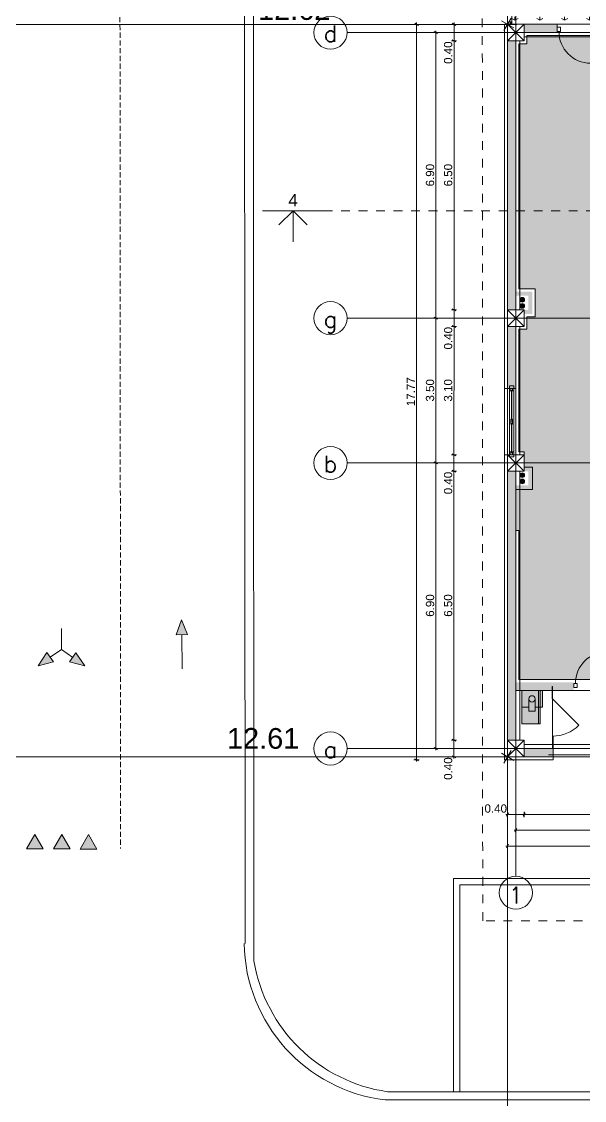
# Model space of a CAD drawing. Header units: millimetres. Extents: x 476244520 to 476657119, y 4620824743 to 4621446928.
# Drawn here: x 476378401 to 476392006, y 4620865017 to 4620891087 of the extents above; entities that cross this region are included whole.
import ezdxf

# ---------------------------------------------------------------- set-up
doc = ezdxf.new("R2010")
doc.units = ezdxf.units.MM
doc.header["$MEASUREMENT"] = 0
doc.linetypes.add('( Hidden )', pattern=[187.5, 125, -62.5])
doc.linetypes.add('Dashed', pattern=[423.333333, 211.666667, -211.666667])
for name, color, linetype, lineweight in [('0_Pen_No__42_Pen_No__250_Pen_No__5', 5, 'Continuous', 0), ('2D Drafting - General_Pen_No__1_Pen_No__7', 7, 'Continuous', 0), ('2D Drafting - General_Pen_No__250_Pen_No__7_Pen_No__250', 7, 'Continuous', 0), ('2D Drafting - General_Pen_No__250_Pen_No__7_Pen_No__7', 7, 'Continuous', 0), ('2D Drafting - General_Pen_No__7_Pen_No__7_Pen_No__7', 7, 'Continuous', 0), ('Annotation - Text_Pen_No__7_Pen_No__5', 5, 'Continuous', 0), ('G-Anno-Nplt_Pen_No__151', 151, 'Continuous', 0), ('G-Anno-Nplt_Pen_No__4', 7, 'Continuous', 0), ('gegmebi_Pen_No__1_Pen_No__7', 7, 'Continuous', 0), ('kar-panjara_Pen_No__7_Pen_No__7_Pen_No__7', 7, 'Continuous', 0), ('New_._Pen_No__1', 1, 'Continuous', 0), ('New_0_Pen_No__250_Pen_No__255', 255, 'Continuous', 0), ('New_0_Pen_No__250_Pen_No__7', 7, 'Continuous', 0), ('New_0_Pen_No__5', 5, 'Continuous', 0), ('New_2D Drafting - General_Pen_No__250_Pen_No__7_Pen_No__112', 112, 'Continuous', 0), ('New_2D Drafting - General_Pen_No__250_Pen_No__7_Pen_No__255', 255, 'Continuous', 0), ('New_2D Drafting - General_Pen_No__250_Pen_No__7_Pen_No__4', 7, 'Continuous', 0), ('New_Doors_Pen_No__7_Pen_No__7_Pen_No__250', 7, 'Continuous', 0), ('New_gza_Pen_No__250', 7, 'Continuous', 0), ('New_Interior - Furniture _Pen_No__250', 7, 'Continuous', 0), ('New_reg_nak_Pen_No__250', 7, 'Continuous', 0), ('New_reg_nak_Pen_No__7', 7, 'Continuous', 0), ('New_shenobebi_Pen_No__1', 1, 'Continuous', 0), ('New_shenobebi_Pen_No__250', 7, 'Continuous', 0), ('New_Structural - Bearing_Pen_No__250', 7, 'Continuous', 0), ('New_zoma_Pen_No__142', 142, 'Continuous', 0), ('New_zoma_Pen_No__38', 150, 'Continuous', 60), ('New_საბავშვო მოედნები_Pen_No__250', 7, 'Continuous', 0), ('New_საბავშვო მოედნები_Pen_No__255', 255, 'Continuous', 0), ('shaxtebi da milebi_Pen_No__1_Pen_No__1_Pen_No__1', 1, 'Continuous', 0), ('zoma_Pen_No__1', 1, 'Continuous', 0), ('zoma_Pen_No__142', 142, 'Continuous', 0), ('zoma_Pen_No__5_Pen_No__5', 5, 'Continuous', 0)]:
    doc.layers.add(name, color=color, linetype=linetype, lineweight=lineweight)
doc.layers.add('New_._Pen_No__252', color=7, linetype='Continuous', lineweight=0, true_color=0x666666)
doc.layers.add('shaxtebi da milebi_Pen_No__5_Pen_No__5_Pen_No__252', color=7, linetype='Continuous', lineweight=0, true_color=0x666666)
doc.layers.add('New_zoma', color=7, linetype='Continuous')
doc.layers.add('zoma', color=7, linetype='Continuous')
doc.styles.add('GENERATED_STYLE_1', font='arial.ttf')
doc.styles.add('GENERATED_STYLE_2', font='arial.ttf')
doc.dimstyles.new('GENERATED_STYLE__1', dxfattribs={"dimtxt": 200, "dimasz": 64.421331, "dimexe": 0.18, "dimexo": 3, "dimgap": 0.09, "dimtad": 1, "dimtih": 1, "dimtoh": 1, "dimlfac": 0.001, "dimzin": 0, "dimdsep": 46, "dimtxsty": 'GENERATED_STYLE_2', "dimblk": 'ARROWHEAD_2', "dimblk1": 'ARROWHEAD_2', "dimblk2": 'ARROWHEAD_2', "dimcen": 0.09, "dimclrd": 142, "dimclre": 142, "dimclrt": 142, "dimadec": 0, "dimazin": 0, "dimtfac": 1, "dimtdec": 4, "dimtmove": 0, "dimatfit": 3, "dimfxl": 1, "dimtolj": 1, "dimtzin": 0, "dimarcsym": 0})
doc.dimstyles.new('GENERATED_STYLE__16', dxfattribs={"dimtxt": 250, "dimasz": 152, "dimexe": 0.18, "dimexo": 3, "dimgap": 0.09, "dimtad": 1, "dimlfac": 0.001, "dimzin": 0, "dimdsep": 46, "dimtxsty": 'GENERATED_STYLE_2', "dimblk": 'ARROWHEAD_2', "dimblk1": 'ARROWHEAD_2', "dimblk2": 'ARROWHEAD_2', "dimcen": 0.09, "dimclrd": 142, "dimclre": 142, "dimclrt": 150, "dimadec": 0, "dimazin": 0, "dimtfac": 1, "dimtdec": 4, "dimtmove": 0, "dimatfit": 3, "dimfxl": 1, "dimtolj": 1, "dimtzin": 0, "dimarcsym": 0})
doc.dimstyles.new('GENERATED_STYLE__4', dxfattribs={"dimtxt": 500, "dimasz": 228, "dimexe": 0.18, "dimexo": 3, "dimgap": 0.09, "dimtad": 1, "dimtih": 1, "dimtoh": 1, "dimlfac": 0.001, "dimzin": 0, "dimdsep": 46, "dimtxsty": 'GENERATED_STYLE_2', "dimblk": 'ARROWHEAD_2', "dimblk1": 'ARROWHEAD_2', "dimblk2": 'ARROWHEAD_2', "dimcen": 0.09, "dimse1": 1, "dimse2": 1, "dimclrd": 1, "dimclre": 1, "dimclrt": 1, "dimadec": 0, "dimazin": 0, "dimtfac": 1, "dimtdec": 4, "dimtmove": 2, "dimatfit": 3, "dimfxl": 1, "dimtolj": 1, "dimtzin": 0, "dimarcsym": 0})
doc.dimstyles.new('GENERATED_STYLE__5', dxfattribs={"dimtxt": 500, "dimasz": 228, "dimexe": 0.18, "dimexo": 3, "dimgap": 0.09, "dimtad": 1, "dimtih": 1, "dimtoh": 1, "dimlfac": 0.001, "dimzin": 0, "dimdsep": 46, "dimtxsty": 'GENERATED_STYLE_2', "dimblk": 'ARROWHEAD_2', "dimblk1": 'ARROWHEAD_2', "dimblk2": 'ARROWHEAD_2', "dimcen": 0.09, "dimclrd": 1, "dimclre": 1, "dimclrt": 1, "dimadec": 0, "dimazin": 0, "dimtfac": 1, "dimtdec": 4, "dimtmove": 2, "dimatfit": 3, "dimfxl": 1, "dimtolj": 1, "dimtzin": 0, "dimarcsym": 0})
doc.dimstyles.new('GENERATED_STYLE__6', dxfattribs={"dimtxt": 500, "dimasz": 228, "dimexe": 0.18, "dimexo": 3, "dimgap": 0.09, "dimtad": 1, "dimlfac": 0.001, "dimzin": 0, "dimdsep": 46, "dimtxsty": 'GENERATED_STYLE_2', "dimblk": 'ARROWHEAD_2', "dimblk1": 'ARROWHEAD_2', "dimblk2": 'ARROWHEAD_2', "dimcen": 0.09, "dimclrd": 1, "dimclre": 1, "dimclrt": 1, "dimadec": 0, "dimazin": 0, "dimtfac": 1, "dimtdec": 4, "dimtmove": 2, "dimatfit": 3, "dimfxl": 1, "dimtolj": 1, "dimtzin": 0, "dimarcsym": 0})
doc.dimstyles.new('GENERATED_STYLE__8', dxfattribs={"dimtxt": 200, "dimasz": 64.421331, "dimexe": 0.18, "dimexo": 3, "dimgap": 0.09, "dimtad": 1, "dimlfac": 0.001, "dimzin": 0, "dimdsep": 46, "dimtxsty": 'GENERATED_STYLE_2', "dimblk": 'ARROWHEAD_2', "dimblk1": 'ARROWHEAD_2', "dimblk2": 'ARROWHEAD_2', "dimcen": 0.09, "dimclrd": 142, "dimclre": 142, "dimclrt": 142, "dimadec": 0, "dimazin": 0, "dimtfac": 1, "dimtdec": 4, "dimtmove": 0, "dimatfit": 3, "dimfxl": 1, "dimtolj": 1, "dimtzin": 0, "dimarcsym": 0})

# ---------------------------------------------------------------- blocks, each defined once
blk = doc.blocks.new('*D730', base_point=(476844527, 4621385791))
at = {"layer": 'zoma_Pen_No__1', "color": 1, "linetype": 'Continuous', "lineweight": 0, "transparency": 16777216}
for p, q in [((476390148, 4620873320), (476390148, 4620873467)), ((476390373, 4620873320), (476389923, 4620873320)), ((476390298, 4620873234), (476389998, 4620873407)), ((476390148, 4620826590), (476390148, 4620873320)), ((476390373, 4620826590), (476389923, 4620826590)), ((476389998, 4620826677), (476390298, 4620826504)), ((476390148, 4620826443), (476390148, 4620826590))]:
    blk.add_line(p, q, dxfattribs=at)
at = {"layer": 'zoma_Pen_No__1', "color": 1, "lineweight": 0, "transparency": 16777216, "insert": (476390048, 4620862757), "char_height": 500, "attachment_point": 7, "rotation": 90, "style": 'GENERATED_STYLE_2'}
blk.add_mtext('\\A1;{\\pql;\\fArial CYR|b0|i0|c204|p34;46.73}', dxfattribs=at)
blk = doc.blocks.new('ARROWHEAD_2')
at = {"color": 0, "linetype": 'Continuous', "lineweight": 0}
for p, q in [((0, 0), (-1, 0)), ((-0.38, -0.66), (0.38, 0.66))]:
    blk.add_line(p, q, dxfattribs=at)
blk = doc.blocks.new('*D731', base_point=(476844527, 4621385791))
at = {"layer": 'zoma_Pen_No__1', "color": 1, "linetype": 'Continuous', "lineweight": 0, "transparency": 16777216}
for p, q in [((476377625, 4620873470), (476377452, 4620873170)), ((476377539, 4620873095), (476377539, 4620873545)), ((476390061, 4620873170), (476390234, 4620873470)), ((476390148, 4620873095), (476390148, 4620873545)), ((476377392, 4620873320), (476377539, 4620873320)), ((476377539, 4620873320), (476390148, 4620873320)), ((476390148, 4620873320), (476390294, 4620873320))]:
    blk.add_line(p, q, dxfattribs=at)
at = {"layer": 'zoma_Pen_No__1', "color": 1, "lineweight": 0, "transparency": 16777216, "insert": (476383366, 4620873508), "char_height": 500, "attachment_point": 7, "style": 'GENERATED_STYLE_2'}
blk.add_mtext('\\A1;{\\pql;\\fArial CYR|b0|i0|c204|p34;12.61}', dxfattribs=at)
blk = doc.blocks.new('*D732', base_point=(476844527, 4621385791))
at = {"layer": 'zoma_Pen_No__1', "color": 1, "linetype": 'Continuous', "lineweight": 0, "transparency": 16777216}
for p, q in [((476377619, 4620891170), (476377446, 4620890870)), ((476377533, 4620890795), (476377533, 4620891245)), ((476390061, 4620890870), (476390234, 4620891170)), ((476390148, 4620890795), (476390148, 4620891245)), ((476377386, 4620891020), (476377533, 4620891020)), ((476377533, 4620891020), (476390148, 4620891020)), ((476390148, 4620891020), (476390294, 4620891020))]:
    blk.add_line(p, q, dxfattribs=at)
at = {"layer": 'zoma_Pen_No__1', "color": 1, "lineweight": 0, "transparency": 16777216, "insert": (476384116, 4620891120), "char_height": 500, "attachment_point": 7, "style": 'GENERATED_STYLE_2'}
blk.add_mtext('\\A1;{\\pql;\\fArial CYR|b0|i0|c204|p34;12.62}', dxfattribs=at)
blk = doc.blocks.new('*D733', base_point=(476844527, 4621385791))
at = {"layer": 'zoma_Pen_No__1', "color": 1, "linetype": 'Continuous', "lineweight": 0, "transparency": 16777216}
for p, q in [((476390373, 4620903764), (476389923, 4620903764)), ((476390298, 4620903678), (476389998, 4620903851)), ((476390148, 4620903764), (476390148, 4620903911)), ((476390148, 4620891020), (476390148, 4620903764)), ((476390373, 4620891020), (476389923, 4620891020)), ((476389998, 4620891107), (476390298, 4620890934)), ((476390148, 4620890874), (476390148, 4620891020))]:
    blk.add_line(p, q, dxfattribs=at)
at = {"layer": 'zoma_Pen_No__1', "color": 1, "lineweight": 0, "transparency": 16777216, "insert": (476390048, 4620895632), "char_height": 500, "attachment_point": 7, "rotation": 90, "style": 'GENERATED_STYLE_2'}
blk.add_mtext('\\A1;{\\pql;\\fArial CYR|b0|i0|c204|p34;12.74}', dxfattribs=at)
blk = doc.blocks.new('*D755', base_point=(476844527, 4621385791))
at = {"layer": 'New_zoma_Pen_No__142', "color": 142, "linetype": 'Continuous', "lineweight": 0, "transparency": 16777216}
for p, q in [((476399554, 4620870169), (476399354, 4620870285)), ((476399454, 4620870227), (476399454, 4620870325)), ((476399604, 4620870227), (476399304, 4620870227)), ((476399454, 4620865227), (476399454, 4620870227)), ((476399604, 4620865227), (476399304, 4620865227)), ((476399354, 4620865285), (476399554, 4620865169)), ((476399454, 4620865129), (476399454, 4620865227))]:
    blk.add_line(p, q, dxfattribs=at)
at = {"layer": 'New_zoma_Pen_No__38', "color": 150, "lineweight": 60, "transparency": 16777216, "insert": (476399404, 4620867395), "char_height": 250, "attachment_point": 7, "rotation": 90, "style": 'GENERATED_STYLE_2'}
blk.add_mtext('\\A1;{\\pql;\\fArial CYR|b0|i0|c204|p34;5.00}', dxfattribs=at)
blk = doc.blocks.new('*D772', base_point=(476844527, 4621385791))
at = {"layer": 'zoma_Pen_No__142', "color": 142, "linetype": 'Continuous', "lineweight": 0, "transparency": 16777216}
for p, q in [((476390372, 4620871590), (476390323, 4620871506)), ((476390348, 4620871484), (476390348, 4620871612)), ((476397272, 4620871590), (476397223, 4620871506)), ((476397248, 4620871484), (476397248, 4620871612)), ((476390306, 4620871548), (476390348, 4620871548)), ((476390348, 4620871548), (476397248, 4620871548))]:
    blk.add_line(p, q, dxfattribs=at)
at = {"layer": 'zoma_Pen_No__142', "color": 142, "lineweight": 0, "transparency": 16777216, "insert": (476393532, 4620871588), "char_height": 200, "attachment_point": 7, "style": 'GENERATED_STYLE_2'}
blk.add_mtext('\\A1;{\\pql;\\fArial CYR|b0|i0|c204|p34;6.90}', dxfattribs=at)
blk = doc.blocks.new('*D778', base_point=(476844527, 4621385791))
at = {"layer": 'zoma_Pen_No__142', "color": 142, "linetype": 'Continuous', "lineweight": 0, "transparency": 16777216}
for p, q in [((476388480, 4620880420), (476388352, 4620880420)), ((476388374, 4620880445), (476388458, 4620880396)), ((476388416, 4620873520), (476388416, 4620880420)), ((476388480, 4620873520), (476388352, 4620873520)), ((476388374, 4620873545), (476388458, 4620873496)), ((476388416, 4620873479), (476388416, 4620873520))]:
    blk.add_line(p, q, dxfattribs=at)
at = {"layer": 'zoma_Pen_No__142', "color": 142, "lineweight": 0, "transparency": 16777216, "insert": (476388376, 4620876704), "char_height": 200, "attachment_point": 7, "rotation": 90, "style": 'GENERATED_STYLE_2'}
blk.add_mtext('\\A1;{\\pql;\\fArial CYR|b0|i0|c204|p34;6.90}', dxfattribs=at)
blk = doc.blocks.new('*D779', base_point=(476844527, 4621385791))
at = {"layer": 'zoma_Pen_No__142', "color": 142, "linetype": 'Continuous', "lineweight": 0, "transparency": 16777216}
for p, q in [((476388480, 4620883920), (476388352, 4620883920)), ((476388374, 4620883945), (476388458, 4620883896)), ((476388416, 4620880420), (476388416, 4620883920)), ((476388480, 4620880420), (476388352, 4620880420)), ((476388374, 4620880445), (476388458, 4620880396))]:
    blk.add_line(p, q, dxfattribs=at)
at = {"layer": 'zoma_Pen_No__142', "color": 142, "lineweight": 0, "transparency": 16777216, "insert": (476388376, 4620881904), "char_height": 200, "attachment_point": 7, "rotation": 90, "style": 'GENERATED_STYLE_2'}
blk.add_mtext('\\A1;{\\pql;\\fArial CYR|b0|i0|c204|p34;3.50}', dxfattribs=at)
blk = doc.blocks.new('*D780', base_point=(476844527, 4621385791))
at = {"layer": 'zoma_Pen_No__142', "color": 142, "linetype": 'Continuous', "lineweight": 0, "transparency": 16777216}
for p, q in [((476388480, 4620890820), (476388352, 4620890820)), ((476388458, 4620890796), (476388374, 4620890845)), ((476388416, 4620890820), (476388416, 4620890862)), ((476388416, 4620883920), (476388416, 4620890820)), ((476388480, 4620883920), (476388352, 4620883920)), ((476388374, 4620883945), (476388458, 4620883896))]:
    blk.add_line(p, q, dxfattribs=at)
at = {"layer": 'zoma_Pen_No__142', "color": 142, "lineweight": 0, "transparency": 16777216, "insert": (476388376, 4620887104), "char_height": 200, "attachment_point": 7, "rotation": 90, "style": 'GENERATED_STYLE_2'}
blk.add_mtext('\\A1;{\\pql;\\fArial CYR|b0|i0|c204|p34;6.90}', dxfattribs=at)
blk = doc.blocks.new('*D784', base_point=(476844527, 4621385791))
at = {"layer": 'zoma_Pen_No__142', "color": 142, "linetype": 'Continuous', "lineweight": 0, "transparency": 16777216}
for p, q in [((476390106, 4620871163), (476390148, 4620871163)), ((476390172, 4620871206), (476390123, 4620871121)), ((476390148, 4620871100), (476390148, 4620871227)), ((476390148, 4620871163), (476431948, 4620871163)), ((476431923, 4620871121), (476431972, 4620871206)), ((476431948, 4620871100), (476431948, 4620871227)), ((476431948, 4620871163), (476431989, 4620871163))]:
    blk.add_line(p, q, dxfattribs=at)
at = {"layer": 'zoma_Pen_No__142', "color": 142, "lineweight": 0, "transparency": 16777216, "insert": (476410706, 4620871203), "char_height": 200, "attachment_point": 7, "style": 'GENERATED_STYLE_2'}
blk.add_mtext('\\A1;{\\pql;\\fArial CYR|b0|i0|c204|p34;41.80}', dxfattribs=at)
blk = doc.blocks.new('*D785', base_point=(476844527, 4621385791))
at = {"layer": 'zoma_Pen_No__142', "color": 142, "linetype": 'Continuous', "lineweight": 0, "transparency": 16777216}
for p, q in [((476390106, 4620871928), (476390148, 4620871928)), ((476390172, 4620871970), (476390123, 4620871886)), ((476390148, 4620871864), (476390148, 4620871991)), ((476390148, 4620871928), (476390548, 4620871928)), ((476390572, 4620871970), (476390523, 4620871886)), ((476390548, 4620871864), (476390548, 4620871991))]:
    blk.add_line(p, q, dxfattribs=at)
at = {"layer": 'zoma_Pen_No__142', "color": 142, "lineweight": 0, "transparency": 16777216, "insert": (476389591, 4620871968), "char_height": 200, "attachment_point": 7, "style": 'GENERATED_STYLE_2'}
blk.add_mtext('\\A1;{\\pql;\\fArial CYR|b0|i0|c204|p34;0.40}', dxfattribs=at)
blk = doc.blocks.new('*D786', base_point=(476844527, 4621385791))
at = {"layer": 'zoma_Pen_No__142', "color": 142, "linetype": 'Continuous', "lineweight": 0, "transparency": 16777216}
for p, q in [((476390572, 4620871970), (476390523, 4620871886)), ((476390548, 4620871864), (476390548, 4620871991)), ((476390548, 4620871928), (476397048, 4620871928)), ((476397072, 4620871970), (476397023, 4620871886)), ((476397048, 4620871864), (476397048, 4620871991))]:
    blk.add_line(p, q, dxfattribs=at)
at = {"layer": 'zoma_Pen_No__142', "color": 142, "lineweight": 0, "transparency": 16777216, "char_height": 200, "attachment_point": 7, "style": 'GENERATED_STYLE_2'}
for s, insert in [('\\A1;{\\pql;\\fArial CYR|b0|i0|c204|p34;6.50}', (476393532, 4620871968)), ('\\A1;{\\pql;\\fArial CYR|b0|i0|c204|p34;0.40}', (476396491, 4620871968))]:
    blk.add_mtext(s, dxfattribs=dict(at, insert=insert))
blk = doc.blocks.new('*D805', base_point=(476844527, 4621385791))
at = {"layer": 'zoma_Pen_No__142', "color": 142, "linetype": 'Continuous', "lineweight": 0, "transparency": 16777216}
for p, q in [((476388853, 4620873720), (476388853, 4620880220)), ((476388917, 4620873720), (476388790, 4620873720)), ((476388811, 4620873745), (476388896, 4620873696)), ((476388853, 4620873320), (476388853, 4620873720)), ((476388917, 4620873320), (476388790, 4620873320)), ((476388811, 4620873345), (476388896, 4620873296)), ((476388853, 4620873279), (476388853, 4620873320))]:
    blk.add_line(p, q, dxfattribs=at)
at = {"layer": 'zoma_Pen_No__142', "color": 142, "lineweight": 0, "transparency": 16777216, "insert": (476388813, 4620872764), "char_height": 200, "attachment_point": 7, "rotation": 89.9995, "style": 'GENERATED_STYLE_2'}
blk.add_mtext('\\A1;{\\pql;\\fArial CYR|b0|i0|c204|p34;0.40}', dxfattribs=at)
blk = doc.blocks.new('*D806', base_point=(476844527, 4621385791))
at = {"layer": 'zoma_Pen_No__142', "color": 142, "linetype": 'Continuous', "lineweight": 0, "transparency": 16777216}
for p, q in [((476388811, 4620880245), (476388896, 4620880196)), ((476388853, 4620873720), (476388853, 4620880220)), ((476388811, 4620873745), (476388896, 4620873696))]:
    blk.add_line(p, q, dxfattribs=at)
at = {"layer": 'zoma_Pen_No__142', "color": 142, "lineweight": 0, "transparency": 16777216, "char_height": 200, "attachment_point": 7, "rotation": 89.9995, "style": 'GENERATED_STYLE_2'}
for s, insert in [('\\A1;{\\pql;\\fArial CYR|b0|i0|c204|p34;0.40}', (476388813, 4620879664)), ('\\A1;{\\pql;\\fArial CYR|b0|i0|c204|p34;6.50}', (476388813, 4620876704))]:
    blk.add_mtext(s, dxfattribs=dict(at, insert=insert))
blk = doc.blocks.new('*D807', base_point=(476844527, 4621385791))
at = {"layer": 'zoma_Pen_No__142', "color": 142, "linetype": 'Continuous', "lineweight": 0, "transparency": 16777216}
for p, q in [((476388853, 4620880620), (476388854, 4620883720)), ((476388917, 4620880620), (476388790, 4620880620)), ((476388811, 4620880645), (476388896, 4620880596)), ((476388853, 4620880220), (476388853, 4620880620)), ((476388917, 4620880220), (476388790, 4620880220)), ((476388811, 4620880245), (476388896, 4620880196)), ((476388853, 4620873720), (476388853, 4620880220))]:
    blk.add_line(p, q, dxfattribs=at)
blk = doc.blocks.new('*D808', base_point=(476844527, 4621385791))
at = {"layer": 'zoma_Pen_No__142', "color": 142, "linetype": 'Continuous', "lineweight": 0, "transparency": 16777216}
for p, q in [((476388917, 4620883720), (476388790, 4620883720)), ((476388811, 4620883745), (476388896, 4620883696)), ((476388853, 4620880620), (476388854, 4620883720)), ((476388917, 4620880620), (476388790, 4620880620)), ((476388811, 4620880645), (476388896, 4620880596))]:
    blk.add_line(p, q, dxfattribs=at)
at = {"layer": 'zoma_Pen_No__142', "color": 142, "lineweight": 0, "transparency": 16777216, "char_height": 200, "attachment_point": 7, "rotation": 89.9995, "style": 'GENERATED_STYLE_2'}
for s, insert in [('\\A1;{\\pql;\\fArial CYR|b0|i0|c204|p34;0.40}', (476388814, 4620883164)), ('\\A1;{\\pql;\\fArial CYR|b0|i0|c204|p34;3.10}', (476388813, 4620881904))]:
    blk.add_mtext(s, dxfattribs=dict(at, insert=insert))
blk = doc.blocks.new('*D809', base_point=(476844527, 4621385791))
at = {"layer": 'zoma_Pen_No__142', "color": 142, "linetype": 'Continuous', "lineweight": 0, "transparency": 16777216}
for p, q in [((476388854, 4620884120), (476388854, 4620890620)), ((476388917, 4620884120), (476388790, 4620884120)), ((476388811, 4620884145), (476388896, 4620884096)), ((476388854, 4620883720), (476388854, 4620884120)), ((476388917, 4620883720), (476388790, 4620883720)), ((476388811, 4620883745), (476388896, 4620883696)), ((476388853, 4620880620), (476388854, 4620883720))]:
    blk.add_line(p, q, dxfattribs=at)
blk = doc.blocks.new('*D810', base_point=(476844527, 4621385791))
at = {"layer": 'zoma_Pen_No__142', "color": 142, "linetype": 'Continuous', "lineweight": 0, "transparency": 16777216}
for p, q in [((476388854, 4620890620), (476388854, 4620891020)), ((476388917, 4620890620), (476388790, 4620890620)), ((476388811, 4620890645), (476388896, 4620890596)), ((476388854, 4620884120), (476388854, 4620890620)), ((476388917, 4620884120), (476388790, 4620884120)), ((476388811, 4620884145), (476388896, 4620884096))]:
    blk.add_line(p, q, dxfattribs=at)
at = {"layer": 'zoma_Pen_No__142', "color": 142, "lineweight": 0, "transparency": 16777216, "char_height": 200, "attachment_point": 7, "rotation": 89.9995, "style": 'GENERATED_STYLE_2'}
for s, insert in [('\\A1;{\\pql;\\fArial CYR|b0|i0|c204|p34;0.40}', (476388814, 4620890064)), ('\\A1;{\\pql;\\fArial CYR|b0|i0|c204|p34;6.50}', (476388814, 4620887104))]:
    blk.add_mtext(s, dxfattribs=dict(at, insert=insert))
blk = doc.blocks.new('*D811', base_point=(476844527, 4621385791))
at = {"layer": 'zoma_Pen_No__142', "color": 142, "linetype": 'Continuous', "lineweight": 0, "transparency": 16777216}
for p, q in [((476388854, 4620890620), (476388854, 4620891020)), ((476388917, 4620890620), (476388790, 4620890620)), ((476388811, 4620890645), (476388896, 4620890596))]:
    blk.add_line(p, q, dxfattribs=at)
blk = doc.blocks.new('*D812', base_point=(476844527, 4621385791))
at = {"layer": 'zoma_Pen_No__142', "color": 142, "linetype": 'Continuous', "lineweight": 0, "transparency": 16777216}
for p, q in [((476388917, 4620891020), (476388790, 4620891020)), ((476388896, 4620890996), (476388811, 4620891045)), ((476388854, 4620891020), (476388854, 4620891062)), ((476388854, 4620890620), (476388854, 4620891020)), ((476388811, 4620890645), (476388896, 4620890596))]:
    blk.add_line(p, q, dxfattribs=at)
blk = doc.blocks.new('*D813', base_point=(476844527, 4621385791))
at = {"layer": 'zoma_Pen_No__142', "color": 142, "linetype": 'Continuous', "lineweight": 0, "transparency": 16777216}
for p, q in [((476388013, 4620891020), (476387886, 4620891020)), ((476387992, 4620890996), (476387907, 4620891045)), ((476387949, 4620873250), (476387950, 4620891020)), ((476387950, 4620891020), (476387950, 4620891062)), ((476388013, 4620873250), (476387886, 4620873250)), ((476387907, 4620873275), (476387992, 4620873226)), ((476387949, 4620873209), (476387949, 4620873250))]:
    blk.add_line(p, q, dxfattribs=at)
at = {"layer": 'zoma_Pen_No__142', "color": 142, "lineweight": 0, "transparency": 16777216, "insert": (476387910, 4620881793), "char_height": 200, "attachment_point": 7, "rotation": 89.9995, "style": 'GENERATED_STYLE_2'}
blk.add_mtext('\\A1;{\\pql;\\fArial CYR|b0|i0|c204|p34;17.77}', dxfattribs=at)

msp = doc.modelspace()

# ---------------------------------------------------------------- hatches: boundary and pattern name
at = {"layer": '2D Drafting - General_Pen_No__250_Pen_No__7_Pen_No__7', "linetype": 'Continuous', "lineweight": 0}
for points in [[(476390547.729, 4620890820.243), (476391347.729, 4620890820.243), (476391347.729, 4620891020.243), (476390547.729, 4620891020.243)], [(476390147.729, 4620890620.243), (476390147.729, 4620884120.243), (476390347.729, 4620884120.243), (476390347.729, 4620890620.243)], [(476390347.729, 4620884560.431), (476390747.729, 4620884560.431), (476390747.729, 4620884020.243), (476390647.729, 4620884020.243), (476390547.729, 4620884020.243), (476390547.729, 4620884120.243), (476390647.729, 4620884120.243), (476390647.729, 4620884460.243), (476390347.729, 4620884460.243)], [(476390347.729, 4620883720.243), (476390147.729, 4620883720.243), (476390147.729, 4620882220.245), (476390347.729, 4620882220.245)], [(476390347.729, 4620880220.243), (476390147.729, 4620880220.243), (476390147.729, 4620873720.243), (476390347.729, 4620873720.243)], [(476390347.729, 4620879780.056), (476390747.729, 4620879780.056), (476390747.729, 4620880320.243), (476390647.729, 4620880320.243), (476390547.729, 4620880320.243), (476390547.729, 4620880220.243), (476390647.729, 4620880220.243), (476390647.729, 4620879880.243), (476390347.729, 4620879880.243)], [(476391747.595, 4620874920.239), (476390347.921, 4620874920.239), (476390347.921, 4620875120.239), (476391747.595, 4620875120.239)], [(476391237.717, 4620875020.243), (476391237.717, 4620874720.239), (476391227.717, 4620874720.239), (476391227.717, 4620875020.243)], [(476391247.729, 4620873820.24), (476391247.729, 4620873520.243), (476391237.729, 4620873520.243), (476391237.729, 4620873820.24)], [(476390547.729, 4620873320.243), (476391247.73, 4620873320.243), (476391247.73, 4620873520.243), (476390547.729, 4620873520.243)]]:
    msp.add_hatch(color=7, dxfattribs=at).paths.add_polyline_path(points)
at = {"layer": 'G-Anno-Nplt_Pen_No__151', "linetype": 'Continuous', "lineweight": 0, "true_color": 0x1f2f3f}
h = msp.add_hatch(color=169, dxfattribs=at)
h.paths.add_polyline_path([(476390347.729, 4620879780.056), (476390417.729, 4620879780.056), (476390747.729, 4620879780.056), (476390747.729, 4620880320.243), (476390547.729, 4620880320.243), (476390547.729, 4620880690.244), (476390417.729, 4620880690.244), (476390417.729, 4620882714.552), (476390417.729, 4620883650.243), (476390617.729, 4620883650.243), (476390617.729, 4620883950.243), (476390817.729, 4620883950.243), (476390817.729, 4620884630.431), (476390417.729, 4620884630.431), (476390417.729, 4620890550.244), (476390617.729, 4620890550.244), (476390617.729, 4620890750.243), (476396977.729, 4620890750.243), (476396977.729, 4620883890.244), (476396677.729, 4620883890.244), (476396677.729, 4620883329.225), (476397157.729, 4620883329.225), (476397157.729, 4620883650.244), (476397157.729, 4620883720.243), (476397347.996, 4620883720.243), (476397347.996, 4620883650.244), (476397347.996, 4620883423.501), (476398037.917, 4620883423.501), (476398037.917, 4620883820.244), (476401247.729, 4620883820.244), (476401247.729, 4620880322.083), (476401177.729, 4620880322.083), (476401177.729, 4620873790.243), (476401177.729, 4620873590.302), (476397517.729, 4620873590.302), (476397517.729, 4620873790.243), (476397317.729, 4620873790.243), (476397317.729, 4620875190.239), (476390417.729, 4620875190.239), (476390417.729, 4620878791.892), (476390347.729, 4620878791.892)])
h.paths.add_polyline_path([(476397047.729, 4620880620.244), (476397047.729, 4620880220.244), (476397447.729, 4620880220.244), (476397447.729, 4620880620.244)], flags=0)
at = {"layer": 'New_0_Pen_No__250_Pen_No__255', "linetype": 'Continuous', "lineweight": 0}
msp.add_hatch(color=255, dxfattribs=at).paths.add_polyline_path([(476390247.729, 4620891079.896), (476390207.433, 4620891079.896), (476390207.433, 4620891040.243), (476390247.729, 4620891040.243)])
at = {"layer": 'New_2D Drafting - General_Pen_No__250_Pen_No__7_Pen_No__112', "linetype": 'Continuous', "lineweight": 0}
h = msp.add_hatch(dxfattribs=at)
h.set_pattern_fill('GRASS', color=112, style=0, pattern_type=2)
h.set_pattern_definition([(90, (476844527.15, 4621385791.04), (-600, 0), [86.60254, -259.80762]), (90, (476844827.15, 4621385964.25), (-600, 0), [86.60254, -259.80762]), (30, (476844527.15, 4621385791.04), (-300, 519.61524), [86.60254, -259.80762]), (30, (476844527.15, 4621386137.45), (-300, 519.61524), [86.60254, -259.80762]), (150, (476844527.15, 4621385791.04), (300, 519.61524), [86.60254, -259.80762]), (150, (476844527.15, 4621386137.45), (300, 519.61524), [86.60254, -259.80762])])
h.paths.add_polyline_path([(476397007.433, 4620891020.243), (476390247.729, 4620891020.243), (476390247.729, 4620893620.243), (476397007.433, 4620893620.243)])
at = {"layer": 'New_2D Drafting - General_Pen_No__250_Pen_No__7_Pen_No__255', "linetype": 'Continuous', "lineweight": 0}
for points in [[(476390489.349, 4620874920.239), (476390989.349, 4620874920.235), (476390989.345, 4620874520.239), (476390816.36, 4620874520.241), (476390816.359, 4620874420.238), (476390662.333, 4620874420.239), (476390662.334, 4620874520.242), (476390489.345, 4620874520.244)], [(476390489.349, 4620874920.239), (476390939.349, 4620874920.239), (476390939.349, 4620874120.239), (476390489.349, 4620874120.239)]]:
    msp.add_hatch(color=255, dxfattribs=at).paths.add_polyline_path(points)
at = {"layer": 'New_საბავშვო მოედნები_Pen_No__255', "linetype": 'Continuous', "lineweight": 0}
for points in [[(476382267.418, 4620876627.768), (476382134.378, 4620876269.556), (476382408.882, 4620876272.798)], [(476379014.841, 4620875837.553), (476378800.376, 4620875521.293), (476379171.538, 4620875612.145)], [(476379716.07, 4620875835.946), (476379558.342, 4620875611.258), (476379929.085, 4620875518.707)], [(476378724.965, 4620871443.573), (476378522.327, 4620871093.392), (476378926.912, 4620871092.992)], [(476379372.301, 4620871442.933), (476379169.663, 4620871092.752), (476379574.248, 4620871092.352)], [(476379816.999, 4620871092.112), (476380221.584, 4620871091.712), (476380019.637, 4620871442.293)]]:
    msp.add_hatch(color=255, dxfattribs=at).paths.add_polyline_path(points)
at = {"layer": 'shaxtebi da milebi_Pen_No__1_Pen_No__1_Pen_No__1', "linetype": 'Continuous', "lineweight": 0}
for points in [[(476390502.729, 4620884270.243, -1), (476390502.729, 4620884160.243, -1)], [(476390502.729, 4620880070.243, 1), (476390502.729, 4620880180.243, 1)]]:
    msp.add_hatch(color=1, dxfattribs=at).paths.add_polyline_path(points)
at = {"layer": 'shaxtebi da milebi_Pen_No__5_Pen_No__5_Pen_No__252', "linetype": 'Continuous', "lineweight": 0, "true_color": 0x666666}
for points in [[(476390502.729, 4620884420.243, 1), (476390502.729, 4620884310.243, 1)], [(476390502.729, 4620879920.243, -1), (476390502.729, 4620880030.243, -1)]]:
    msp.add_hatch(color=251, dxfattribs=at).paths.add_polyline_path(points)

# ---------------------------------------------------------------- linework, layer by layer
at = {"layer": '0_Pen_No__42_Pen_No__250_Pen_No__5', "color": 5, "linetype": 'Continuous', "lineweight": 0}
for centre in [(476385867.178, 4620890820.243), (476385867.178, 4620890820.243), (476385867.178, 4620883920.243), (476385867.178, 4620883920.243), (476385867.178, 4620880420.243), (476385867.178, 4620880420.243), (476385867.178, 4620873520.243), (476385867.178, 4620873520.243), (476390347.729, 4620870035.248), (476390347.729, 4620870035.248)]:
    msp.add_circle(centre, 400, dxfattribs=at)
at = {"layer": '2D Drafting - General_Pen_No__1_Pen_No__7', "color": 7, "linetype": 'Continuous', "lineweight": 0}
for p, q in [((476390147.729, 4620890620.243), (476390547.729, 4620891020.243)), ((476390547.729, 4620890620.243), (476390147.729, 4620891020.243)), ((476390147.729, 4620883720.243), (476390547.729, 4620884120.243)), ((476390547.729, 4620883720.243), (476390147.729, 4620884120.243)), ((476390147.729, 4620880220.243), (476390547.729, 4620880620.243)), ((476390547.729, 4620880220.243), (476390147.729, 4620880620.243)), ((476390147.729, 4620873320.243), (476390547.729, 4620873720.243)), ((476390547.729, 4620873320.243), (476390147.729, 4620873720.243))]:
    msp.add_line(p, q, dxfattribs=at)
at = {"layer": '2D Drafting - General_Pen_No__1_Pen_No__7', "color": 7, "linetype": 'Continuous', "lineweight": 0, "flags": 128}
for points in [[(476390147.729, 4620890620.243), (476390547.729, 4620890620.243), (476390547.729, 4620891020.243), (476390147.729, 4620891020.243)], [(476397047.729, 4620890720.243), (476390547.729, 4620890720.243), (476390547.729, 4620891020.243), (476397047.729, 4620891020.243)], [(476390147.729, 4620884120.243), (476390147.729, 4620890620.243), (476390447.729, 4620890620.243), (476390447.729, 4620884120.243)], [(476390147.729, 4620883720.243), (476390547.729, 4620883720.243), (476390547.729, 4620884120.243), (476390147.729, 4620884120.243)], [(476390147.729, 4620880620.243), (476390147.729, 4620883720.243), (476390447.729, 4620883720.243), (476390447.729, 4620880620.243)], [(476390147.729, 4620880220.243), (476390547.729, 4620880220.243), (476390547.729, 4620880620.243), (476390147.729, 4620880620.243)], [(476390147.729, 4620873720.243), (476390147.729, 4620880220.243), (476390447.729, 4620880220.243), (476390447.729, 4620873720.243)], [(476390147.729, 4620873320.243), (476390547.729, 4620873320.243), (476390547.729, 4620873720.243), (476390147.729, 4620873720.243)], [(476397047.729, 4620873320.243), (476390547.729, 4620873320.243), (476390547.729, 4620873620.243), (476397047.729, 4620873620.243)]]:
    msp.add_lwpolyline(points, close=True, dxfattribs=at)
at = {"layer": '2D Drafting - General_Pen_No__250_Pen_No__7_Pen_No__250', "color": 7, "linetype": 'Continuous', "lineweight": 0, "flags": 128}
for points in [[(476390547.729, 4620890820.243), (476391347.729, 4620890820.243), (476391347.729, 4620891020.243), (476390547.729, 4620891020.243)], [(476391237.717, 4620875020.243), (476391237.717, 4620874720.239), (476391227.717, 4620874720.239), (476391227.717, 4620875020.243)], [(476391247.729, 4620873820.24), (476391247.729, 4620873520.243), (476391237.729, 4620873520.243), (476391237.729, 4620873820.24)], [(476390547.729, 4620873320.243), (476391247.73, 4620873320.243), (476391247.73, 4620873520.243), (476390547.729, 4620873520.243)]]:
    msp.add_lwpolyline(points, close=True, dxfattribs=at)
at = {"layer": '2D Drafting - General_Pen_No__7_Pen_No__7_Pen_No__7', "color": 7, "linetype": 'Continuous', "lineweight": 0}
for centre, start, end in [((476392158.045, 4620890850.073), 180.005711, 270.0025313), ((476392557.914, 4620875090.751), 89.9974687, 179.994289)]:
    msp.add_arc(centre, 770.311, start, end, dxfattribs=at)
at = {"layer": 'G-Anno-Nplt_Pen_No__4', "color": 7, "linetype": 'Continuous', "lineweight": 0, "flags": 128}
msp.add_lwpolyline([(476397317.729, 4620875190.239), (476390417.729, 4620875190.239), (476390417.729, 4620878791.892), (476390347.729, 4620878791.892), (476390347.729, 4620879780.056), (476390417.729, 4620879780.056), (476390747.729, 4620879780.056), (476390747.729, 4620880320.243), (476390547.729, 4620880320.243), (476390547.729, 4620880690.244), (476390417.729, 4620880690.244), (476390417.729, 4620882714.552), (476390417.729, 4620883650.243), (476390617.729, 4620883650.243), (476390617.729, 4620883950.243), (476390817.729, 4620883950.243), (476390817.729, 4620884630.431), (476390417.729, 4620884630.431), (476390417.729, 4620890550.244), (476390617.729, 4620890550.244), (476390617.729, 4620890750.243), (476396977.729, 4620890750.243)], dxfattribs=at)
at = {"layer": 'gegmebi_Pen_No__1_Pen_No__7', "color": 7, "linetype": 'Continuous', "lineweight": 0, "flags": 128}
for points in [[(476390816.36, 4620874520.241), (476390989.345, 4620874520.239), (476390989.349, 4620874920.235), (476390489.349, 4620874920.239), (476390489.345, 4620874520.244), (476390662.334, 4620874520.242)], [(476390816.362, 4620874720.239), (476390816.359, 4620874420.238), (476390662.333, 4620874420.239), (476390662.336, 4620874720.241)]]:
    msp.add_lwpolyline(points, dxfattribs=at)
at = {"layer": 'kar-panjara_Pen_No__7_Pen_No__7_Pen_No__7', "color": 7, "linetype": 'Continuous', "lineweight": 0, "flags": 128}
for points in [[(476391347.729, 4620890950.005), (476391427.729, 4620890950.009), (476391427.734, 4620890850.009), (476391347.734, 4620890850.005)], [(476390197.681, 4620882160.571), (476390197.681, 4620882280.571), (476390297.681, 4620882280.571), (476390297.681, 4620882160.571)], [(476390297.68, 4620880620.243), (476390297.625, 4620882220.245), (476390197.68, 4620882220.245), (476390197.735, 4620880620.243)], [(476390267.565, 4620882220.245), (476390267.565, 4620882175.245), (476390252.565, 4620882175.245), (476390242.565, 4620882175.245), (476390242.565, 4620882160.571), (476390227.565, 4620882160.571), (476390227.565, 4620882220.245)], [(476390252.565, 4620882175.245), (476390252.565, 4620881451.405), (476390242.565, 4620881451.405), (476390242.565, 4620882175.245)], [(476390267.565, 4620882160.571), (476390267.565, 4620882175.245), (476390252.565, 4620882175.245), (476390252.565, 4620882160.571)], [(476390267.565, 4620881415.673), (476390267.565, 4620881460.673), (476390252.565, 4620881460.673), (476390242.565, 4620881460.673), (476390242.565, 4620881475.673), (476390227.565, 4620881475.673), (476390227.565, 4620881415.673)], [(476390267.565, 4620881415.673), (476390267.565, 4620881370.673), (476390252.565, 4620881370.673), (476390242.565, 4620881370.673), (476390242.565, 4620881355.673), (476390227.565, 4620881355.673), (476390227.565, 4620881415.673)], [(476390252.565, 4620880670.673), (476390252.565, 4620881370.673), (476390242.565, 4620881370.673), (476390242.565, 4620880670.673)], [(476390267.565, 4620881475.673), (476390267.565, 4620881460.673), (476390252.565, 4620881460.673), (476390252.565, 4620881475.673)], [(476390267.565, 4620881355.673), (476390267.565, 4620881370.673), (476390252.565, 4620881370.673), (476390252.565, 4620881355.673)], [(476390197.681, 4620880685.673), (476390197.681, 4620880565.673), (476390297.681, 4620880565.673), (476390297.681, 4620880685.673)], [(476390267.565, 4620880620.243), (476390267.565, 4620880670.673), (476390252.565, 4620880670.673), (476390242.565, 4620880670.673), (476390242.565, 4620880685.673), (476390227.565, 4620880685.673), (476390227.565, 4620880620.243)], [(476390267.565, 4620880685.673), (476390267.565, 4620880670.673), (476390252.565, 4620880670.673), (476390252.565, 4620880685.673)], [(476391747.598, 4620874990.819), (476391827.598, 4620874990.815), (476391827.603, 4620875090.815), (476391747.603, 4620875090.819)]]:
    msp.add_lwpolyline(points, close=True, dxfattribs=at)
at = {"layer": 'New_._Pen_No__252', "color": 251, "linetype": 'Continuous', "lineweight": 0, "true_color": 0x666666, "flags": 128}
msp.add_lwpolyline([(476388843.607, 4620870377.228), (476388843.578, 4620865227.243), (476388993.613, 4620865227.242), (476388993.672, 4620870227.228), (476401493.661, 4620870227.228), (476401493.661, 4620865627.163, 0.84042944), (476402493.661, 4620865627.146), (476402493.661, 4620870227.228), (476410343.866, 4620870227.228), (476410343.866, 4620870377.228), (476402343.597, 4620870377.228), (476402343.57, 4620865774.577, -1.139779908), (476401643.567, 4620865774.575), (476401643.567, 4620870377.228)], format="xyb", close=True, dxfattribs=at)
at = {"layer": 'New_0_Pen_No__250_Pen_No__7', "color": 7, "linetype": 'Continuous', "lineweight": 0, "flags": 128}
msp.add_lwpolyline([(476390247.729, 4620891079.896), (476390207.433, 4620891079.896), (476390207.433, 4620891040.243), (476390247.729, 4620891040.243)], close=True, dxfattribs=at)
at = {"layer": 'New_0_Pen_No__5', "color": 5, "linetype": 'Dashed', "lineweight": 0}
msp.add_lwpolyline([(476389546.937, 4620869357.745), (476389533.654, 4620900771.238), (476485075.573, 4620900810.024), (476485089.236, 4620869330.792)], close=True, dxfattribs=at)
at = {"layer": 'New_2D Drafting - General_Pen_No__250_Pen_No__7_Pen_No__4', "color": 7, "linetype": 'Continuous', "lineweight": 0, "flags": 128}
msp.add_lwpolyline([(476397007.433, 4620891020.243), (476390247.729, 4620891020.243), (476390247.729, 4620893620.243), (476397007.433, 4620893620.243)], close=True, dxfattribs=at)
at = {"layer": 'New_Doors_Pen_No__7_Pen_No__7_Pen_No__250', "color": 7, "linetype": 'Continuous', "lineweight": 0, "flags": 128}
msp.add_lwpolyline([(476391138.042, 4620873369.368), (476397047.729, 4620873369.368)], dxfattribs=at)
at = {"layer": 'New_gza_Pen_No__250', "color": 7, "linetype": 'Continuous', "lineweight": 0}
for points in [[(476363263.855, 4620835283.288), (476363265.788, 4620831369.092), (476362432.097, 4620830429.389), (476371271.08, 4620830062.267), (476371318.849, 4620830060.283), (476371408.699, 4620851168.015, -0.315884232), (476379333.945, 4620859727.511), (476475993.629, 4620859727.511), (476475993.629, 4620865227.511), (476387246.398, 4620865227.511, -0.326410828), (476384017.969, 4620868389.2), (476383996.67, 4620904132.305)], [(476475993.632, 4620865027.513), (476387187.648, 4620865027.995, -0.374256788), (476383780.304, 4620868812.277)]]:
    msp.add_lwpolyline(points, format="xyb", dxfattribs=at)
at = {"layer": 'New_Interior - Furniture _Pen_No__250', "color": 7, "linetype": 'Continuous', "lineweight": 0, "flags": 128}
msp.add_lwpolyline([(476397047.729, 4620874920.239), (476397047.729, 4620873320.243), (476390547.729, 4620873320.243), (476390547.729, 4620873720.243), (476390347.921, 4620873720.243), (476390347.921, 4620874920.239)], close=True, dxfattribs=at)
at = {"layer": 'New_reg_nak_Pen_No__250', "color": 7, "linetype": 'Continuous', "lineweight": 0}
for p, q in [((476390893.871, 4620874120.239), (476390893.871, 4620874920.239)), ((476391237.729, 4620874720.239), (476391237.729, 4620873820.24))]:
    msp.add_line(p, q, dxfattribs=at)
at = {"layer": 'New_reg_nak_Pen_No__250', "color": 7, "linetype": 'Continuous', "lineweight": 0, "flags": 128}
msp.add_lwpolyline([(476390489.349, 4620874920.239), (476390489.349, 4620874120.239), (476390939.349, 4620874120.239), (476390939.349, 4620874920.239)], close=True, dxfattribs=at)
at = {"layer": 'New_reg_nak_Pen_No__250', "color": 7, "linetype": 'Continuous', "lineweight": 0}
msp.add_circle((476390739.349, 4620874720.239), 77.013, dxfattribs=at)
at = {"layer": 'New_reg_nak_Pen_No__7', "color": 7, "linetype": 'Continuous', "lineweight": 0, "flags": 128}
msp.add_lwpolyline([(476390147.729, 4620891020.243), (476390077.545, 4620891020.243), (476390077.805, 4620873250.583), (476391247.731, 4620873250.6), (476391247.73, 4620873320.254)], dxfattribs=at)
msp.add_lwpolyline([(476390347.707, 4620880620.243), (476390077.685, 4620880620.243), (476390077.685, 4620882220.245), (476390347.707, 4620882220.245)], close=True, dxfattribs=at)
at = {"layer": 'New_shenobebi_Pen_No__1', "color": 1, "linetype": 'Continuous', "lineweight": 0}
for points in [[(476384227.183, 4620886515.946), (476385700.93, 4620886515.946)], [(476384964.056, 4620886515.946), (476384622.911, 4620886174.801)], [(476384964.056, 4620886515.946), (476384964.056, 4620885762.948)], [(476384964.056, 4620886515.946), (476385305.201, 4620886174.801)]]:
    msp.add_lwpolyline(points, dxfattribs=at)
at = {"layer": 'New_shenobebi_Pen_No__1', "color": 1, "linetype": 'Dashed', "lineweight": 0}
msp.add_lwpolyline([(476385700.93, 4620886515.946), (476436774.143, 4620886515.946)], dxfattribs=at)
at = {"layer": 'New_shenobebi_Pen_No__250', "color": 7, "linetype": 'Continuous', "lineweight": 0}
msp.add_lwpolyline([(476383997.223, 4620890464.374), (476384003.593, 4620890464.339)], dxfattribs=at)
at = {"layer": 'New_Structural - Bearing_Pen_No__250', "color": 7, "linetype": 'Continuous', "lineweight": 0}
msp.add_line((476391237.717, 4620874720.24), (476391874.117, 4620874083.84), dxfattribs=at)
msp.add_arc((476391237.729, 4620874720.228), 899.988, 270, 315, dxfattribs=at)
at = {"layer": 'New_საბავშვო მოედნები_Pen_No__250', "color": 7, "linetype": '( Hidden )', "lineweight": 0}
msp.add_lwpolyline([(476380770.551, 4620904132.305), (476380794.364, 4620871102.176)], dxfattribs=at)
at = {"layer": 'New_საბავშვო მოედნები_Pen_No__250', "color": 7, "linetype": 'Continuous', "lineweight": 0}
for points in [[(476383804.185, 4620868812.291), (476383783.138, 4620904132.305)], [(476379366.801, 4620876423.719), (476379365.633, 4620875914.244), (476379093.19, 4620875724.849)], [(476379366.801, 4620876423.719), (476379365.633, 4620875914.244), (476379637.206, 4620875723.602)], [(476382281.357, 4620875447.665), (476382271.63, 4620876271.177)]]:
    msp.add_lwpolyline(points, dxfattribs=at)
for points in [[(476382408.882, 4620876272.798), (476382267.418, 4620876627.768), (476382134.378, 4620876269.556)], [(476379014.841, 4620875837.553), (476378800.376, 4620875521.293), (476379171.538, 4620875612.145)], [(476379716.07, 4620875835.946), (476379929.085, 4620875518.707), (476379558.342, 4620875611.258)]]:
    msp.add_lwpolyline(points, close=True, dxfattribs=at)
at = {"layer": 'New_საბავშვო მოედნები_Pen_No__250', "color": 7, "linetype": 'Continuous', "lineweight": 0, "flags": 128}
for points in [[(476378724.965, 4620871443.573), (476378522.327, 4620871093.392), (476378926.912, 4620871092.992)], [(476379372.301, 4620871442.933), (476379169.663, 4620871092.752), (476379574.248, 4620871092.352)], [(476379816.999, 4620871092.112), (476380221.584, 4620871091.712), (476380019.637, 4620871442.293)]]:
    msp.add_lwpolyline(points, close=True, dxfattribs=at)
at = {"layer": 'shaxtebi da milebi_Pen_No__1_Pen_No__1_Pen_No__1', "color": 1, "linetype": 'Continuous', "lineweight": 0, "flags": 128}
for points in [[(476390502.729, 4620884270.243, 1), (476390502.729, 4620884160.243, 1)], [(476390502.729, 4620880070.243, -1), (476390502.729, 4620880180.243, -1)]]:
    msp.add_lwpolyline(points, format="xyb", close=True, dxfattribs=at)
at = {"layer": 'shaxtebi da milebi_Pen_No__5_Pen_No__5_Pen_No__252', "color": 251, "linetype": 'Continuous', "lineweight": 0, "true_color": 0x666666, "flags": 128}
for points in [[(476390502.729, 4620884420.243, 1), (476390502.729, 4620884310.243, 1)], [(476390502.729, 4620879920.243, -1), (476390502.729, 4620880030.243, -1)]]:
    msp.add_lwpolyline(points, format="xyb", close=True, dxfattribs=at)
at = {"layer": 'zoma_Pen_No__5_Pen_No__5', "color": 5, "linetype": 'Continuous', "lineweight": 0}
for p, q in [((476390347.729, 4620895146.055), (476390347.729, 4620870435.248)), ((476386267.178, 4620890820.243), (476436153.559, 4620890820.243)), ((476386267.178, 4620890820.243), (476436153.559, 4620890820.243)), ((476386267.178, 4620883920.243), (476436153.559, 4620883920.243)), ((476386267.178, 4620883920.243), (476436153.559, 4620883920.243)), ((476386267.178, 4620880420.243), (476436153.559, 4620880420.243)), ((476386267.178, 4620880420.243), (476436153.559, 4620880420.243)), ((476386267.178, 4620873520.243), (476436153.559, 4620873520.243)), ((476386267.178, 4620873520.243), (476436153.559, 4620873520.243))]:
    msp.add_line(p, q, dxfattribs=at)

# ---------------------------------------------------------------- texts
at = {"layer": 'Annotation - Text_Pen_No__7_Pen_No__5', "color": 5, "linetype": 'Continuous', "lineweight": 0, "char_height": 400, "attachment_point": 2}
for s, insert in [('\\A1;{\\pqc;\\Ftxt.shx;d}', (476385869.336, 4620890993.364)), ('\\A1;{\\pqc;\\Ftxt.shx;g}', (476385869.336, 4620884094.564)), ('\\A1;{\\pqc;\\Ftxt.shx;b}', (476385869.336, 4620880594.564)), ('\\A1;{\\pqc;\\Ftxt.shx;a}', (476385869.336, 4620873694.564)), ('\\A1;{\\pqc;\\Ftxt.shx;1}', (476390349.887, 4620870177.543))]:
    msp.add_mtext(s, dxfattribs=dict(at, insert=insert))
at = {"layer": 'New_._Pen_No__1', "color": 1, "linetype": 'Continuous', "lineweight": 0, "insert": (476384964.056, 4620886918.803), "char_height": 300, "attachment_point": 2, "style": 'GENERATED_STYLE_1'}
msp.add_mtext('\\A1;{\\pqc;\\fArial|b0|i0|c0|p34;4}', dxfattribs=at)

# ---------------------------------------------------------------- dimensions: what is measured, and where the dimension line sits
at = {"layer": 'New_zoma', "color": 142, "linetype": 'Continuous', "lineweight": 0}
dim = msp.add_linear_dim(base=(476399453.947, 4620870227.228), p1=(476387993.661, 4620865227.228), p2=(476387993.661, 4620870227.228), angle=90, dimstyle='GENERATED_STYLE__16', dxfattribs=at)
dim.commit()
dim.dimension.update_dxf_attribs({"geometry": '*D755', "text_midpoint": (476399278.947, 4620867719.361), "dimtype": 160, "text_rotation": 90})
at = {"layer": 'zoma', "color": 1, "linetype": 'Continuous', "lineweight": 0}
for base, p1, p2, picture, middle in [((476390147.729, 4620903764.133), (476390147.729, 4620891020.243), (476390147.708, 4620903764.133), '*D733', (476389797.729, 4620896472.475)), ((476390147.729, 4620873320.243), (476390138.528, 4620826590.17), (476390147.729, 4620873320.243), '*D730', (476389797.729, 4620863597.102))]:
    dim = msp.add_linear_dim(base=base, p1=p1, p2=p2, angle=90, dimstyle='GENERATED_STYLE__6', dxfattribs=at)
    dim.commit()
    dim.dimension.update_dxf_attribs({"geometry": picture, "text_midpoint": middle, "dimtype": 160, "text_rotation": 90})
for base, p1, p2, dimstyle, picture, middle in [((476390147.729, 4620891020.243), (476377532.723, 4620891020.243), (476390147.729, 4620891020.243), 'GENERATED_STYLE__5', '*D732', (476384955.849, 4620891370.243)), ((476390147.729, 4620873320.243), (476377538.718, 4620873320.243), (476390147.729, 4620873320.243), 'GENERATED_STYLE__4', '*D731', (476384206.495, 4620873758.258))]:
    dim = msp.add_linear_dim(base=base, p1=p1, p2=p2, dimstyle=dimstyle, dxfattribs=at)
    dim.commit()
    dim.dimension.update_dxf_attribs({"geometry": picture, "text_midpoint": middle, "dimtype": 160})
at = {"layer": 'zoma', "color": 142, "linetype": 'Continuous', "lineweight": 0}
for base, p1, p2, angle, picture, middle, turn in [((476387949.591, 4620891020.263), (476390077.723, 4620873250.243), (476390147.724, 4620891020.243), 89.9994828, '*D813', (476387809.51, 4620882129.322), 89.9994828), ((476388853.576, 4620890620.257), (476390848.937, 4620884120.24), (476388853.576, 4620890620.257), 89.9994828, '*D810', (476388713.546, 4620887363.966), 89.9994828), ((476388853.579, 4620891020.257), (476390748.937, 4620890620.24), (476390748.937, 4620891020.24), 89.9994828, '*D812', (476388713.573, 4620890323.41), 89.9994828), ((476388853.576, 4620890620.257), (476388853.576, 4620890620.257), (476390748.937, 4620890620.24), 89.9994828, '*D811', (476388713.575, 4620890613.965), 89.9994828), ((476388416.049, 4620890820.243), (476390077.823, 4620883920.243), (476390077.823, 4620890820.243), 90, '*D780', (476388276.049, 4620887363.95), 90), ((476388853.517, 4620884120.258), (476390848.937, 4620883720.24), (476390848.937, 4620884120.24), 89.9994828, '*D809', (476388713.511, 4620883423.411), 89.9994828), ((476388416.049, 4620883920.243), (476389868.137, 4620880420.243), (476390077.823, 4620883920.243), 90, '*D779', (476388276.049, 4620882163.95), 90), ((476388853.513, 4620883720.258), (476390548.937, 4620880620.24), (476390848.937, 4620883720.24), 89.9994828, '*D808', (476388713.499, 4620882163.965), 89.9994828), ((476388853.485, 4620880620.255), (476390548.937, 4620880220.24), (476390548.937, 4620880620.24), 89.9994828, '*D807', (476388713.479, 4620879923.408), 89.9994828), ((476388416.049, 4620880420.243), (476389868.137, 4620873520.243), (476389868.137, 4620880420.243), 90, '*D778', (476388276.049, 4620876963.95), 90), ((476388853.423, 4620873720.255), (476390548.937, 4620873320.24), (476390548.937, 4620873720.24), 89.9994828, '*D805', (476388713.417, 4620873023.408), 89.9994828), ((476388853.482, 4620880220.255), (476390548.937, 4620873720.24), (476390548.937, 4620880220.24), 89.9994828, '*D806', (476388713.452, 4620876963.963), 89.9994828)]:
    dim = msp.add_linear_dim(base=base, p1=p1, p2=p2, angle=angle, dimstyle='GENERATED_STYLE__8', dxfattribs=at)
    dim.commit()
    dim.dimension.update_dxf_attribs({"geometry": picture, "text_midpoint": middle, "dimtype": 160, "text_rotation": turn})
for base, p1, p2, picture, middle in [((476431947.724, 4620871163.347), (476390147.724, 4620872956.596), (476431947.724, 4620872956.596), '*D784', (476411041.782, 4620871303.347)), ((476390547.724, 4620871927.918), (476390147.724, 4620839221.726), (476390547.724, 4620839221.726), '*D785', (476389850.876, 4620872067.918)), ((476397047.724, 4620871927.918), (476390547.724, 4620839221.726), (476397047.724, 4620838821.726), '*D786', (476393791.431, 4620872067.918)), ((476397247.724, 4620871547.94), (476390347.724, 4620869909.244), (476397247.724, 4620869909.244), '*D772', (476393791.431, 4620871687.94))]:
    dim = msp.add_linear_dim(base=base, p1=p1, p2=p2, dimstyle='GENERATED_STYLE__1', dxfattribs=at)
    dim.commit()
    dim.dimension.update_dxf_attribs({"geometry": picture, "text_midpoint": middle, "dimtype": 160})

doc.saveas('drawing.dxf')
